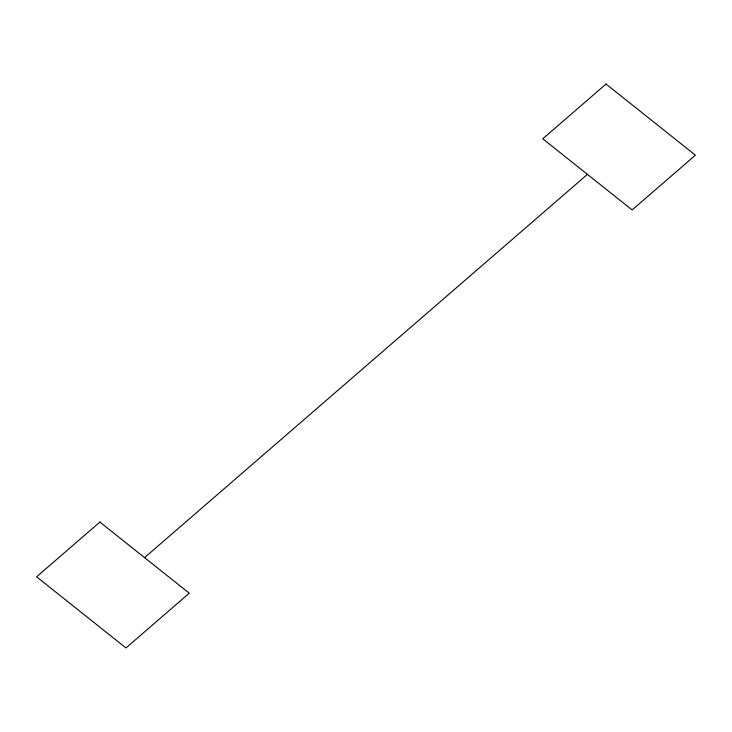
<?xml version="1.0" encoding="UTF-8"?>
<svg xmlns="http://www.w3.org/2000/svg" width="732" height="732" viewBox="0 0 732 732"><rect width="100%" height="100%" fill="white"/><g stroke="black" fill="none" stroke-linecap="round" stroke-linejoin="round"><path stroke-width="1.1" d="M144.561 557.638L587.439 174.362M99.872 522.062L36.6 576.816L125.977 647.957L189.249 593.204L99.872 522.062M606.023 84.043L542.751 138.796L632.128 209.938L695.4 155.184L606.023 84.043"/></g></svg>
